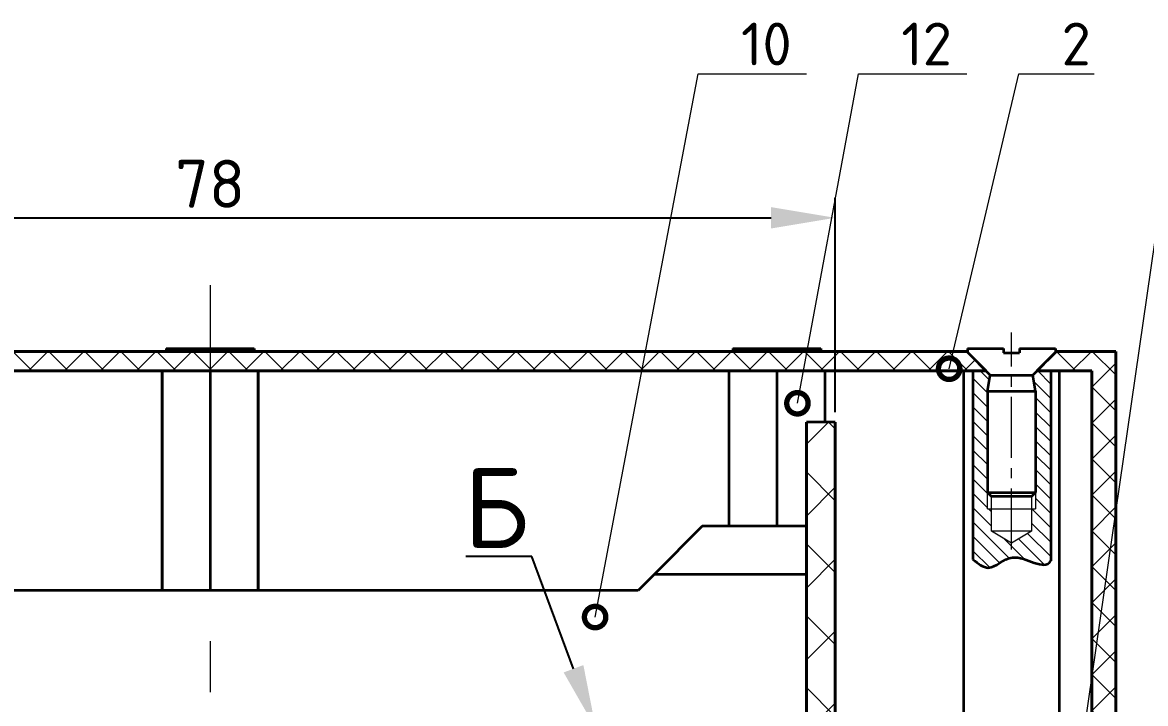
# Model space of a CAD drawing. Header units: millimetres. Extents: x -3633 to 871, y -630 to 261.
# Drawn here: x -865.2 to -795.2, y -271.3 to -228.7 of the extents above; entities that cross this region are included whole.
import ezdxf
from ezdxf import colors
from ezdxf.entities.mleader import LeaderData, LeaderLine
from ezdxf.math import Vec2, Vec3

# ---------------------------------------------------------------- set-up
doc = ezdxf.new("R2010")
doc.units = ezdxf.units.MM
doc.linetypes.add('CENTER2', pattern=[28.575, 19.05, -3.175, 3.175, -3.175])
doc.linetypes.add('Штриховая', pattern=[5.7, 4.56, -1.14])
for name, color, linetype, lineweight in [('Sheet', 7, 'Continuous', 30), ('Text', 7, 'Continuous', 18), ('Невидимый контур (ГОСТ)', 7, 'Штриховая', 35), ('Размерные линии', 7, 'Continuous', 15), ('Сплошная толстая основная', 7, 'Continuous', 70), ('Сплошная тонкая', 7, 'Continuous', 20), ('Штриховка', 7, 'Continuous', 9)]:
    doc.layers.add(name, color=color, linetype=linetype, lineweight=lineweight)
doc.styles.add('Main', font='isocpeur.ttf', dxfattribs={"height": 3})
doc.styles.get("Standard").update_dxf_attribs({"font": 'arial.ttf'})
doc.dimstyles.new('ISO-25', dxfattribs={"dimtxt": 3, "dimasz": 4, "dimexe": 1.25, "dimexo": 0.625, "dimtad": 1, "dimtoh": 1, "dimtxsty": 'Main', "dimcen": 2.5, "dimadec": 0, "dimazin": 0, "dimtfac": 1, "dimtmove": 0, "dimatfit": 3, "dimfxl": 1, "dimarcsym": 0})
pattern_1 = [(315, (-2301.5981, -598.3649), (1.122532, 1.122532), []), (45, (-2301.5981, -598.3649), (-1.122532, 1.122532), [])]

# ---------------------------------------------------------------- blocks, each defined once
blk = doc.blocks.new('*D77')
at = {"layer": 'Defpoints', "color": 0, "transparency": 16777216}
for p in [(-814.537, -240.935), (-892.537, -253.698), (-814.537, -253.698)]:
    blk.add_point(p, dxfattribs=at)
at = {"layer": 'Размерные линии', "color": 0, "lineweight": -2, "transparency": 16777216}
for p, q in [((-892.537, -253.073), (-892.537, -239.685)), ((-814.537, -253.073), (-814.537, -239.685)), ((-888.537, -240.935), (-818.537, -240.935))]:
    blk.add_line(p, q, dxfattribs=at)
at = {"layer": 'Размерные линии', "color": 0, "transparency": 16777216}
for points in [[(-888.537, -240.269), (-888.537, -241.602), (-892.537, -240.935)], [(-818.537, -240.269), (-818.537, -241.602), (-814.537, -240.935)]]:
    blk.add_solid(points, dxfattribs=at)
at = {"layer": 'Размерные линии', "color": 0, "transparency": 16777216, "insert": (-853.537, -238.81), "char_height": 3, "attachment_point": 5, "style": 'Main'}
blk.add_mtext('78', dxfattribs=at)
blk = doc.blocks.new('_DotSmall')
at = {"color": 0, "linetype": 'ByBlock', "const_width": 0.5}
blk.add_lwpolyline([(-0.0625, 0, 1), (0.0625, 0, 1)], format="xyb", close=True, dxfattribs=at)

msp = doc.modelspace()

# ---------------------------------------------------------------- hatches: boundary and pattern name
at = {"layer": 'Сплошная тонкая', "lineweight": 0}
h = msp.add_hatch(dxfattribs=at)
h.set_pattern_fill('ANSI37', color=256, scale=0.5, angle=270)
h.set_pattern_definition(pattern_1)
h.paths.add_polyline_path([(-798.537, -295.498), (-797.037, -295.498), (-797.037, -249.283), (-800.737, -249.283), (-801.653, -250.199), (-801.355, -250.498), (-798.537, -250.498)])
h = msp.add_hatch(dxfattribs=at)
h.set_pattern_fill('ANSI31', color=256, scale=0.2, angle=270)
h.set_pattern_definition([(315, (-2201.59814, -598.36485), (0.4490128, 0.4490128), [])])
edge = h.paths.add_edge_path()
edge.add_line((-802.037, -259.105), (-802.287, -259.105))
edge.add_line((-802.287, -259.105), (-802.287, -260.498))
edge.add_line((-802.287, -260.498), (-803.537, -261.249))
edge.add_line((-803.537, -261.249), (-804.787, -260.498))
edge.add_line((-804.787, -260.498), (-804.787, -259.105))
edge.add_line((-804.787, -259.105), (-805.037, -259.105))
edge.add_line((-805.037, -259.105), (-805.037, -251.755))
edge.add_line((-805.037, -251.755), (-804.864, -250.755))
edge.add_line((-804.864, -250.755), (-805.122, -250.498))
edge.add_line((-805.122, -250.498), (-805.949, -250.498))
edge.add_line((-805.949, -250.498), (-805.949, -262.265))
edge.add_spline(control_points=[(-805.949, -262.265), (-805.627, -262.522), (-804.815, -263.171), (-803.422, -261.355), (-801.416, -263.082), (-801.092, -262.353), (-801.091, -262.351)], knot_values=[0, 0, 0, 0, 1.087651, 2.739415, 5.124833, 5.130619, 5.130619, 5.130619, 5.130619], degree=3, periodic=0)
edge.add_line((-801.091, -262.351), (-801.091, -250.498))
edge.add_line((-801.091, -250.498), (-801.952, -250.498))
edge.add_line((-801.952, -250.498), (-802.209, -250.755))
edge.add_line((-802.209, -250.755), (-802.037, -251.755))
edge.add_line((-802.037, -251.755), (-802.037, -259.105))
at = {"layer": 'Штриховка'}
h = msp.add_hatch(dxfattribs=at)
h.set_pattern_fill('ANSI37', color=256, scale=0.5, angle=270)
h.set_pattern_definition(pattern_1)
h.paths.add_polyline_path([(-806.287, -249.333), (-806.337, -249.283), (-900.737, -249.283), (-901.952, -250.498), (-805.122, -250.498)])
h = msp.add_hatch(dxfattribs=at)
h.set_pattern_fill('ANSI37', color=256)
h.paths.add_polyline_path([(-825.237, -273.358), (-825.237, -273.198), (-816.337, -273.198), (-816.337, -253.698), (-814.537, -253.698), (-814.537, -275.198), (-826.137, -275.196), (-826.137, -274.258)])

# ---------------------------------------------------------------- linework, layer by layer
at = {"layer": 'Sheet', "lineweight": 35, "ltscale": 1.31579}
for p, q in [((-856.287, -249.105), (-850.787, -249.105)), ((-856.287, -249.105), (-856.287, -249.283)), ((-850.787, -249.105), (-850.787, -249.283)), ((-820.932, -249.105), (-815.432, -249.105)), ((-820.932, -249.105), (-820.932, -249.283)), ((-815.432, -249.105), (-815.432, -249.283)), ((-805.122, -250.498), (-806.337, -249.283)), ((-806.337, -249.283), (-806.287, -249.283)), ((-806.287, -249.105), (-804.037, -249.105)), ((-806.287, -249.105), (-806.287, -249.333)), ((-804.864, -250.755), (-806.287, -249.333)), ((-803.032, -249.105), (-800.787, -249.105)), ((-802.209, -250.755), (-800.787, -249.333)), ((-800.737, -249.283), (-801.952, -250.498)), ((-800.787, -249.105), (-800.787, -249.333)), ((-800.787, -249.283), (-800.737, -249.283)), ((-853.537, -250.498), (-853.537, -264.198)), ((-821.182, -250.498), (-821.182, -260.198)), ((-818.182, -250.498), (-818.182, -260.198)), ((-815.182, -250.498), (-815.182, -253.698)), ((-805.122, -250.498), (-806.537, -250.498)), ((-806.537, -250.498), (-806.537, -275.498)), ((-804.864, -250.755), (-802.209, -250.755)), ((-804.864, -250.755), (-802.209, -250.755)), ((-800.537, -250.498), (-801.952, -250.498)), ((-800.537, -275.498), (-800.537, -250.498)), ((-805.037, -251.755), (-802.037, -251.755)), ((-805.037, -251.755), (-805.037, -258.082)), ((-802.037, -251.755), (-802.037, -258.082)), ((-814.537, -253.698), (-816.337, -253.698)), ((-814.537, -275.198), (-814.537, -253.698)), ((-822.837, -260.198), (-825.837, -263.198)), ((-818.3, -260.198), (-822.837, -260.198)), ((-816.337, -260.198), (-818.302, -260.198)), ((-816.337, -260.198), (-816.437, -260.198)), ((-825.837, -263.198), (-826.837, -264.198)), ((-816.337, -263.198), (-825.837, -263.198)), ((-826.837, -264.198), (-880.237, -264.198))]:
    msp.add_line(p, q, dxfattribs=at)
at = {"layer": 'Sheet', "lineweight": 35}
for p, q in [((-804.037, -249.105), (-804.037, -249.376)), ((-804.037, -249.376), (-803.032, -249.376)), ((-803.032, -249.105), (-803.032, -249.376)), ((-805.949, -250.498), (-805.949, -262.265)), ((-805.037, -251.755), (-804.864, -250.755)), ((-802.037, -251.755), (-802.209, -250.755)), ((-801.091, -250.498), (-801.091, -262.351)), ((-804.787, -258.327), (-805.037, -258.082)), ((-805.037, -258.082), (-802.037, -258.082)), ((-802.287, -258.327), (-804.787, -258.327)), ((-802.037, -258.082), (-802.287, -258.327))]:
    msp.add_line(p, q, dxfattribs=at)
msp.add_spline([(-805.949, -262.265), (-804.993, -262.782), (-803.47, -262.143), (-801.094, -262.356), (-801.091, -262.351)], degree=3, dxfattribs=at)
at = {"layer": 'Невидимый контур (ГОСТ)', "ltscale": 0.921053}
for p in [(-816.337, -260.198), (-814.537, -253.698)]:
    msp.add_line(p, (-816.337, -253.698), dxfattribs=at)
at = {"layer": 'Сплошная толстая основная', "lineweight": 40, "ltscale": 1.31579}
for p, q in [((-806.337, -249.283), (-900.787, -249.283)), ((-797.037, -249.283), (-800.737, -249.283)), ((-797.037, -295.498), (-797.037, -249.283)), ((-901.952, -250.498), (-805.117, -250.498)), ((-856.537, -250.498), (-856.537, -264.198)), ((-850.537, -250.498), (-850.537, -264.198)), ((-801.952, -250.498), (-798.537, -250.498)), ((-798.537, -250.498), (-798.537, -295.498)), ((-816.337, -253.698), (-816.337, -273.198)), ((-814.537, -275.198), (-814.537, -253.698))]:
    msp.add_line(p, q, dxfattribs=at)
at = {"layer": 'Сплошная тонкая', "linetype": 'CENTER2', "lineweight": 0}
msp.add_line((-853.537, -245.15), (-853.537, -317.904), dxfattribs=at)
at = {"layer": 'Сплошная тонкая', "linetype": 'CENTER2', "lineweight": 0, "ltscale": 0.2}
msp.add_line((-803.537, -261.641), (-803.537, -248.098), dxfattribs=at)
at = {"layer": 'Сплошная тонкая'}
for p, q in [((-805.037, -259.105), (-805.037, -258.082)), ((-802.037, -258.082), (-802.037, -259.105))]:
    msp.add_line(p, q, dxfattribs=at)
at = {"layer": 'Сплошная тонкая', "ltscale": 1.31579}
for p, q in [((-804.787, -260.498), (-804.787, -258.327)), ((-802.287, -258.327), (-802.287, -260.498)), ((-805.037, -259.105), (-804.787, -259.105)), ((-804.787, -259.105), (-802.037, -259.105)), ((-803.537, -261.249), (-804.787, -260.498)), ((-802.287, -260.498), (-804.787, -260.498)), ((-802.287, -260.498), (-803.537, -261.249))]:
    msp.add_line(p, q, dxfattribs=at)

# ---------------------------------------------------------------- texts
at = {"layer": 'Text', "insert": (-837.724, -256.544), "char_height": 5, "width": 4.15416, "attachment_point": 1, "style": 'Main'}
msp.add_mtext('Б', dxfattribs=at)

# ---------------------------------------------------------------- dimensions: what is measured, and where the dimension line sits
at = {"layer": 'Размерные линии'}
dim = msp.add_linear_dim(base=(-814.537, -240.935), p1=(-892.537, -253.698), p2=(-814.537, -253.698), dimstyle='ISO-25', override={"dimtxsty": 'Main'}, dxfattribs=at)
dim.commit()
dim.dimension.update_dxf_attribs({"geometry": '*D77', "text_midpoint": (-853.537, -238.81)})

# ---------------------------------------------------------------- leaders
at = {"layer": 'Text', "lineweight": 25}
ml = msp.add_multileader_mtext('Standard', dxfattribs=at)
ml.set_content('10', color=256, style='Main')
ml.set_leader_properties(color=256, linetype='ByLayer', lineweight=-1)
ml.set_arrow_properties(name='DOTSMALL')
ml.build(insert=Vec2(0, 0))
ml.multileader.update_dxf_attribs({"text_left_attachment_type": 6, "text_right_attachment_type": 6, "text_top_attachment_type": 10, "dogleg_length": 0.89, "arrow_head_size": 2.67})
ctx = ml.context
ctx.base_point, ctx.char_height, ctx.arrow_head_size, ctx.landing_gap_size, ctx.plane_origin = Vec3(-822.199, -231.949), 2.67, 2.67, 1.78, Vec3(-833.949, -266.846)
ctx.left_attachment, ctx.right_attachment, ctx.bottom_attachment = 6, 6, 10
notes = []
notes.append((ctx, [(0, (1, 1, 0), (-823.089, -231.949), (1, 0), 0.89, [(0, [(-829.52, -265.864)], 0, [])])]))
ctx.mtext.insert, ctx.mtext.flow_direction = Vec3(-820.419, -228.745), 5
ml = msp.add_multileader_mtext('Standard', dxfattribs=at)
ml.set_content('12', color=256, style='Main')
ml.set_leader_properties(color=256, linetype='ByLayer', lineweight=-1)
ml.set_arrow_properties(name='DOTSMALL')
ml.build(insert=Vec2(0, 0))
ml.multileader.update_dxf_attribs({"text_left_attachment_type": 6, "text_right_attachment_type": 6, "text_top_attachment_type": 10, "dogleg_length": 0.89, "arrow_head_size": 2.67})
ctx = ml.context
ctx.base_point, ctx.char_height, ctx.arrow_head_size, ctx.landing_gap_size, ctx.plane_origin = Vec3(-812.199, -231.949), 2.67, 2.67, 1.78, Vec3(-788.511, -302.465)
ctx.left_attachment, ctx.right_attachment, ctx.bottom_attachment = 6, 6, 10
notes.append((ctx, [(0, (1, 1, 0), (-813.089, -231.949), (1, 0), 0.89, [(0, [(-816.897, -252.516)], 0, [])])]))
ctx.mtext.insert, ctx.mtext.flow_direction = Vec3(-810.419, -228.745), 5
ml = msp.add_multileader_mtext('Standard', dxfattribs=at)
ml.set_content('2', color=256, style='Main')
ml.set_leader_properties(color=256, linetype='ByLayer', lineweight=-1)
ml.set_arrow_properties(name='DOTSMALL')
ml.build(insert=Vec2(0, 0))
ml.multileader.update_dxf_attribs({"text_left_attachment_type": 6, "text_right_attachment_type": 6, "text_top_attachment_type": 10, "dogleg_length": 0.89, "arrow_head_size": 2.67})
ctx = ml.context
ctx.base_point, ctx.char_height, ctx.arrow_head_size, ctx.landing_gap_size, ctx.plane_origin = Vec3(-802.199, -231.949), 2.67, 2.67, 1.78, Vec3(-807.431, -250.36)
ctx.left_attachment, ctx.right_attachment, ctx.bottom_attachment = 6, 6, 10
notes.append((ctx, [(0, (1, 1, 0), (-803.089, -231.949), (1, 0), 0.89, [(0, [(-807.431, -250.36)], 0, [])])]))
ctx.mtext.insert, ctx.mtext.flow_direction = Vec3(-800.419, -228.745), 5
ml = msp.add_multileader_mtext('Standard', dxfattribs=at)
ml.set_content('4', color=256, style='Main')
ml.set_leader_properties(color=256, linetype='ByLayer', lineweight=-1)
ml.set_arrow_properties(name='DOTSMALL')
ml.build(insert=Vec2(0, 0))
ml.multileader.update_dxf_attribs({"text_left_attachment_type": 6, "text_right_attachment_type": 6, "text_top_attachment_type": 10, "dogleg_length": 0.89, "arrow_head_size": 2.67})
ctx = ml.context
ctx.base_point, ctx.char_height, ctx.arrow_head_size, ctx.landing_gap_size, ctx.plane_origin = Vec3(-792.199, -231.949), 2.67, 2.67, 1.78, Vec3(-799.497, -276.33)
ctx.left_attachment, ctx.right_attachment, ctx.bottom_attachment = 6, 6, 10
notes.append((ctx, [(0, (1, 1, 0), (-793.089, -231.949), (1, 0), 0.89, [(0, [(-799.497, -276.33)], 0, [])])]))
ctx.mtext.insert, ctx.mtext.flow_direction = Vec3(-790.419, -228.745), 5
at = {"layer": 'Размерные линии', "lineweight": 25}
ml = msp.add_multileader_mtext('Standard', dxfattribs=at)
ml.set_content('', color=256)
ml.set_leader_properties()
ml.build(insert=Vec2(0, 0))
ctx = ml.context
ctx.base_point, ctx.plane_origin = Vec3(-841.595, -262.085), Vec3(-831.471, -269.197)
ctx.text_align_type = 2
notes.append((ctx, [(0, (1, 1, 0), (-833.478, -262.085), (-1, 0), 4.117, [(0, [(-829.472, -272.842)], 0, [])])]))
ctx.mtext.insert, ctx.mtext.alignment, ctx.mtext.flow_direction = Vec3(-839.595, -260.085), 3, 5
for ctx, leaders in notes:
    for number, flags, end, landing, length, lines in leaders:
        leader = LeaderData()
        leader.index, (leader.has_last_leader_line, leader.has_dogleg_vector, leader.attachment_direction) = number, flags
        leader.last_leader_point, leader.dogleg_vector, leader.dogleg_length = Vec3(end), Vec3(landing), length
        for number, points, colour, breaks in lines:
            line = LeaderLine()
            line.index, line.vertices, line.color, line.breaks = number, Vec3.list(points), colors.encode_raw_color(colour), breaks
            leader.lines.append(line)
        ctx.leaders.append(leader)

doc.saveas('drawing.dxf')
